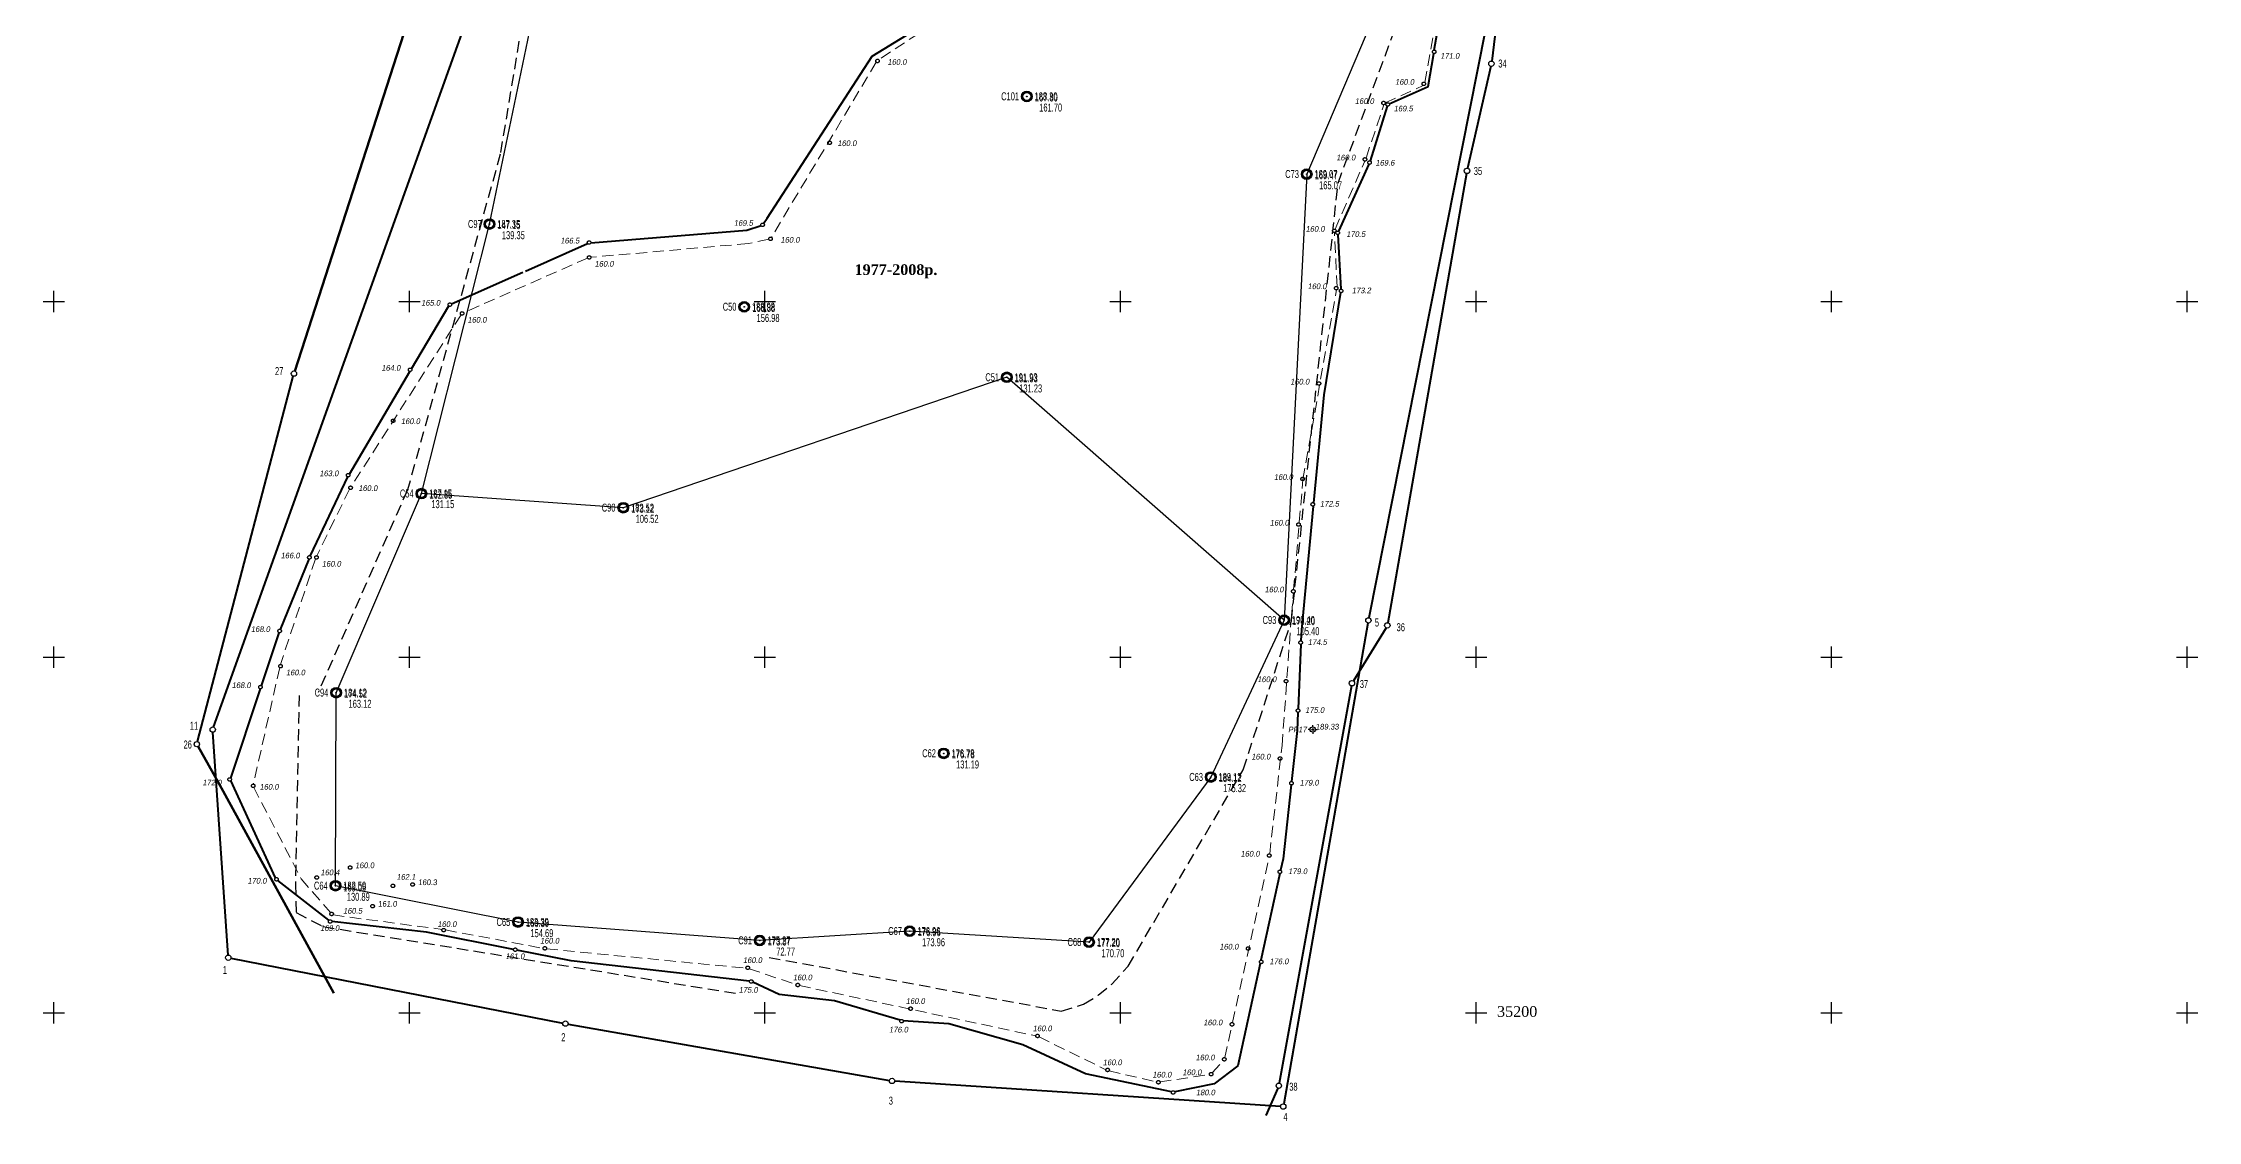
# Model space of a CAD drawing. Header units: millimetres. Extents: x 3233194 to 6468300, y 5635139 to 11269398.
# Drawn here: x 3233194 to 3234406, y 5635139 to 5635745 of the extents above; entities that cross this region are included whole.
import ezdxf
from ezdxf.enums import TextEntityAlignment as Align

# ---------------------------------------------------------------- set-up
doc = ezdxf.new("R2010")
doc.units = ezdxf.units.MM
doc.header["$LTSCALE"] = 2
doc.header["$PDMODE"] = 32
doc.header["$PDSIZE"] = 0.3
doc.linetypes.add('DASHED2', pattern=[9.524999999999999, 6.35, -3.175])
doc.linetypes.add('HIDDEN2', pattern=[4.762499999999999, 3.175, -1.5875])
for name, color, linetype in [('ввскр.бровка', 7, 'Continuous'), ('ВЫСОТЫ', 7, 'Continuous'), ('Гірничий відвід', 7, 'Continuous'), ('ИМЕНА', 7, 'Continuous'), ('Контур запасів', 7, 'Continuous'), ('КОНТУРА_СМЕЖЕСТВ', 7, 'Continuous'), ('кресты', 7, 'Continuous'), ('нвскр.бровка', 7, 'Continuous'), ('ндб', 7, 'Continuous'), ('ОШИБКИ', 7, 'Continuous'), ('ПИКЕТЫ', 7, 'Continuous'), ('ПРОМЫШЛЕННЫЕ', 7, 'Continuous'), ('ПУНКТЫ', 7, 'Continuous'), ('ТОКА_СТ', 1, 'Continuous')]:
    doc.layers.add(name, color=color, linetype=linetype)
doc.layers.add('н.бровка', color=7, linetype='HIDDEN2', lineweight=20)
doc.styles.add('grad', font='grad.shx')
doc.styles.add('universw', font='universw.shx', dxfattribs={"oblique": 10})
doc.styles.add('user', font='symeteo.shx', dxfattribs={"height": 2.5})

# ---------------------------------------------------------------- blocks, each defined once
blk = doc.blocks.new('piket')
at = {"layer": 'ПИКЕТЫ', "linetype": 'Continuous'}
h = blk.add_hatch(color=7, dxfattribs=at)
edge = h.paths.add_edge_path()
edge.add_arc((0, 0), 0.3, 0, 360)
at = {"layer": 'ПИКЕТЫ', "color": 7, "linetype": 'Continuous'}
blk.add_circle((0, 0), 0.3, dxfattribs=at)
at = {"layer": 'ВЫСОТЫ', "style": 'universw', "oblique": 6}
blk.add_attdef('H', (1.878690616227686, -0.2266669999808073), '', height=2, dxfattribs=at)
at = {"layer": 'ИМЕНА', "style": 'universw', "oblique": 10}
blk.add_attdef('NAME', text='', height=2, dxfattribs=at).set_placement((0, 2.372062510810792), align=Align.CENTER)
at = {"layer": 'ТОКА_СТ', "style": 'universw', "oblique": 6, "flags": 1}
blk.add_attdef('POINT', text='', height=2, dxfattribs=at).set_placement((0, -2.787347676232457), align=Align.CENTER)
blk = doc.blocks.new('89_1')
h = blk.add_hatch(color=256)
h.paths.add_polyline_path([(-1.5, 0, 1), (1.5, 0, 1)])
h.paths.add_polyline_path([(1.1, 0, -1), (-1.1, 0, -1)], flags=16)
h.paths.add_polyline_path([(0.06219509384926566, 0, -1), (-0.06219509384926566, 0, -1)], flags=0)
for radius in [1.5, 1.1, 0.06219509384926566]:
    blk.add_circle((0, 0), radius)
at = {"color": 7, "linetype": 'Continuous', "style": 'user', "flags": 8}
blk.add_attdef('ddddd', (2.533005898833453, -1.136397414355253), '', height=2.5, dxfattribs=at)
at = {"color": 7, "linetype": 'Continuous', "style": 'grad', "oblique": 10, "width": 0.7}
for tag, p in [('P37', (6.481768247015047, 0.1634773770626978)), ('P4', (6.45010695508315, -2.939076767124341))]:
    blk.add_attdef(tag, text='', height=2.5, dxfattribs=at).set_placement(p, align=Align.CENTER)
blk = doc.blocks.new('POINTINV')
at = {"layer": 'ПУНКТЫ', "color": 0, "linetype": 'Continuous'}
blk.add_point((0, 0), dxfattribs=at)
at = {"layer": 'ВЫСОТЫ', "color": 0, "style": 'grad', "width": 0.7}
blk.add_attdef('POINT_H', (1.6, -0.8), '', height=1.65, dxfattribs=at)
at = {"layer": 'ИМЕНА', "color": 0, "style": 'grad', "width": 0.7}
blk.add_attdef('POINT_NAM', text='', height=1.65, dxfattribs=at).set_placement((-1.6, -0.8), align=Align.RIGHT)
at = {"layer": 'ОШИБКИ', "color": 0, "linetype": 'Continuous', "style": 'grad', "width": 0.7, "flags": 1}
blk.add_attdef('POINT_MX', text='', height=1.65, dxfattribs=at).set_placement((-4.2077, 4.453385), align=Align.RIGHT)
blk.add_attdef('POINT_MY', (2.8923, 4.253385), '', height=1.65, dxfattribs=at)
blk = doc.blocks.new('5_1')
at = {"linetype": 'Continuous'}
h = blk.add_hatch(color=7, dxfattribs=at)
edge = h.paths.add_edge_path()
edge.add_arc((0, 0), 0.0587597610191859, 0, 360)
at = {"color": 7, "linetype": 'Continuous'}
for p, q in [((-0.75, 0), (-1.25, 0)), ((0, 0.75), (0, 1.25)), ((0.75, 0), (1.25, 0)), ((0, -0.75), (0, -1.25))]:
    blk.add_line(p, q, dxfattribs=at)
for radius in [0.75, 0.0587597610191859]:
    blk.add_circle((0, 0), radius, dxfattribs=at)
at = {"color": 7, "linetype": 'Continuous', "style": 'grad', "oblique": 10, "width": 0.7}
blk.add_attdef('P37', text='', height=2.5, dxfattribs=at).set_placement((-2, 0), align=Align.MIDDLE_RIGHT)
at = {"color": 7, "linetype": 'Continuous', "style": 'user', "flags": 8}
blk.add_attdef('ddddd', text='', height=2.5, dxfattribs=at).set_placement((2, 0), align=Align.MIDDLE_LEFT)
at = {"color": 7, "linetype": 'Continuous', "style": 'grad', "oblique": 10, "width": 0.7}
blk.add_attdef('P4', (2, 0.7), '', height=2.5, dxfattribs=at)
blk.add_attdef('P69', text='', height=2.5, dxfattribs=at).set_placement((2, -0.7), align=Align.TOP_LEFT)

msp = doc.modelspace()

# ---------------------------------------------------------------- linework, layer by layer
at = {"color": 2, "linetype": 'HIDDEN2'}
for points in [[(3233602.389141192, 5635231.121329069), (3233766.679267887, 5635200.962333301), (3233779.224795338, 5635204.755326961), (3233787.485162497, 5635209.806049008), (3233795.162831666, 5635216.11984106), (3233804.285866401, 5635226.185006667), (3233869.025672165, 5635336.721771319), (3233896.10758176, 5635420.372393845), (3233922.351750106, 5635666.701759057), (3233987.118543823, 5635841.789115991), (3233945.438584025, 5636045.76920981), (3233869.257595357, 5636201.163321437), (3233677.174623585, 5636165.027018717), (3233523.866161782, 5636171.305236797), (3233479.313427532, 5636035.2391009), (3233471.284261063, 5635905.060095346), (3233461.702076208, 5635783.354453341), (3233459.884622032, 5635761.763412269)], [(3233467.931306575, 5635784.063037229), (3233451.094838815, 5635682.929745299), (3233398.97678448, 5635494.142288421), (3233348.701110645, 5635380.096080979)], [(3233338.014167907, 5635378.528787012), (3233335.922885414, 5635272.367920046), (3233336.336517899, 5635256.360204813), (3233351.537963279, 5635248.46440367), (3233584.022178549, 5635210.883452757)]]:
    msp.add_lwpolyline(points, dxfattribs=at)
at = {"layer": 'ввскр.бровка', "color": 7, "linetype": 'Continuous', "lineweight": 40}
for p, q in [((3233950.029101857, 5635709.975054427), (3233940.361443179, 5635679.162778893)), ((3233939.684337002, 5635677.310086168), (3233922.563024189, 5635639.597233819)), ((3233922.264878687, 5635637.72069858), (3233923.838612617, 5635606.986015189))]:
    msp.add_line(p, q, dxfattribs=at)
at = {"layer": 'ввскр.бровка', "color": 7, "linetype": 'Continuous'}
msp.add_line((3233592.205713077, 5635217.706886119), (3233592.209330675, 5635217.710503717), dxfattribs=at)
at = {"layer": 'ввскр.бровка', "color": 7, "linetype": 'Continuous', "lineweight": 40}
for points in [[(3233976.509830639, 5635741.518420933), (3233983.484858614, 5635782.036737722)], [(3233599.280337012, 5635644.02589734), (3233601.34738901, 5635646.886051217), (3233660.228969957, 5635738.04119227), (3233714.792337476, 5635771.654518526)], [(3233951.204261637, 5635711.321981885), (3233972.981672705, 5635721.023159645), (3233976.176654649, 5635739.582983488)], [(3233502.072591479, 5635633.142259696), (3233589.770790174, 5635640.154232309), (3233597.796713582, 5635642.828343155)], [(3233465.267156044, 5635617.201363881), (3233500.249557865, 5635632.760459633)], [(3233423.702543126, 5635598.7147032), (3233463.815828791, 5635616.555858184)], [(3233401.250901644, 5635562.202417974), (3233422.140473797, 5635597.573920891)], [(3233923.779733078, 5635605.083839186), (3233914.458648643, 5635547.656350854), (3233908.617716162, 5635486.840536901)], [(3233366.302667194, 5635503.025927059), (3233400.355409531, 5635560.686115887)], [(3233344.335953908, 5635456.975688857), (3233344.423277968, 5635457.191045297), (3233365.410479442, 5635501.39200534)], [(3233908.444922849, 5635485.041412188), (3233901.749150203, 5635415.324998776), (3233901.489961416, 5635409.191005636)], [(3233327.550004642, 5635415.578595259), (3233343.609990059, 5635455.185334738)], [(3233316.895621319, 5635383.926368723), (3233326.86825183, 5635413.758813059)], [(3233901.409802895, 5635407.293964405), (3233899.873693864, 5635370.94022255)], [(3233299.543485247, 5635332.018636561), (3233316.319665099, 5635382.203434952)], [(3233899.790234822, 5635368.965070799), (3233899.363053408, 5635358.855343863), (3233896.231472198, 5635330.094277012)], [(3233324.683799242, 5635275.872506812), (3233299.686103034, 5635330.578417671)], [(3233896.017479515, 5635328.128925504), (3233891.498160696, 5635286.622599485), (3233890.083821143, 5635280.162248101)], [(3233354.701789143, 5635251.99158796), (3233325.97076752, 5635274.382173741)], [(3233889.673615828, 5635278.288532229), (3233879.009417455, 5635229.577125876)], [(3233458.606646898, 5635235.623259835), (3233409.667783699, 5635245.318176609), (3233356.427297886, 5635251.419311328)], [(3233591.376691747, 5635217.805019909), (3233491.081219443, 5635229.189962094), (3233460.543914912, 5635235.239481976)], [(3233878.613995749, 5635227.770937849), (3233866.007919614, 5635170.189516759), (3233852.731971372, 5635160.00573316), (3233830.512152912, 5635155.4750153)], [(3233676.082415589, 5635195.855431721), (3233639.098640442, 5635206.74661718), (3233608.103908811, 5635210.310070436), (3233593.258489813, 5635217.217069816)], [(3233828.657458373, 5635155.495463719), (3233780.273114248, 5635165.723702932), (3233745.010738131, 5635181.985006922), (3233703.489383688, 5635193.698971072), (3233677.811160619, 5635195.5376814)]]:
    msp.add_lwpolyline(points, dxfattribs=at)
at = {"layer": 'Гірничий відвід', "color": 7, "linetype": 'Continuous', "lineweight": 40}
for p, q in [((3233299.656592816, 5635230.691885709), (3233486.329407184, 5635194.191114292)), ((3233489.291900135, 5635193.64149246), (3233670.009099865, 5635161.915507541))]:
    msp.add_line(p, q, dxfattribs=at)
for points in [[(3233289.930716482, 5635360.716466695), (3233466.873283518, 5635855.061533306)], [(3234014.013981507, 5635796.815175939), (3233939.732018493, 5635422.17782406)], [(3233939.178929862, 5635419.216023143), (3233891.777070138, 5635148.737976857)], [(3233298.075444373, 5635232.484098843), (3233289.525555627, 5635357.794901157)], [(3233890.013623321, 5635147.352398936), (3233672.996376679, 5635161.556601064)]]:
    msp.add_lwpolyline(points, dxfattribs=at)
at = {"layer": 'Контур запасів', "color": 5, "linetype": 'Continuous'}
for points in [[(3233531.115459663, 5636161.136550733), (3233677.57, 5636160.94), (3233863.616122911, 5636186.104652562), (3233938.344098662, 5636043.123616498), (3233976.254037353, 5635840.160218571), (3233904.733172632, 5635671.708244042), (3233892.0233493, 5635420.863450372), (3233850.766776215, 5635332.581951497), (3233782.315924779, 5635239.745182717), (3233681.438426465, 5635245.908236194), (3233597.073182608, 5635240.683295753), (3233461.145413111, 5635251.016224787), (3233358.467378192, 5635271.450762753), (3233358.82819023, 5635380.033725357), (3233406.759092812, 5635492.025158883), (3233445.079300258, 5635643.62685739), (3233474.096214982, 5635783.183553406), (3233485.442681569, 5635905.91316383), (3233500.559733836, 5636033.67686909), (3233531.115459663, 5636161.136550733)], [(3233892.0233493, 5635420.863450372), (3233736.060716284, 5635557.437375668), (3233520.327161773, 5635484.078421276), (3233406.759092812, 5635492.025158883)]]:
    msp.add_lwpolyline(points, dxfattribs=at)
at = {"layer": 'КОНТУРА_СМЕЖЕСТВ', "color": 2, "linetype": 'Continuous', "lineweight": 50}
for points in [[(3233335.573083238, 5635560.973658852), (3233416.086916761, 5635810.236341148)], [(3233357.440580351, 5635211.106278881), (3233293.23, 5635328.46), (3233281.210469593, 5635349.757929663)]]:
    msp.add_lwpolyline(points, dxfattribs=at)
at = {"layer": 'КОНТУРА_СМЕЖЕСТВ', "color": 7, "linetype": 'Continuous', "lineweight": 40}
for points in [[(3233335.573083238, 5635560.973658852), (3233416.086916761, 5635810.236341148)], [(3234015.550139002, 5635791.724181224), (3234008.769860998, 5635735.335818776)], [(3234008.256391488, 5635732.370806633), (3233995.233608512, 5635675.019193367)], [(3233994.639651571, 5635672.066071941), (3233950.307299699, 5635419.381539845)], [(3233280.851948407, 5635352.527374079), (3233318.6, 5635496.56), (3233334.727960439, 5635558.082649815)], [(3233280.851948407, 5635352.527374079), (3233318.6, 5635496.56), (3233334.727960439, 5635558.082649815)], [(3233949.351034397, 5635416.572644931), (3233930.988091089, 5635386.654031239)], [(3233929.930676724, 5635383.887674542), (3233889.329323276, 5635160.422325458)], [(3233929.930676724, 5635383.887674542), (3233889.329323276, 5635160.422325458)], [(3233357.440580351, 5635211.106278881), (3233293.23, 5635328.46), (3233281.210469593, 5635349.757929663)], [(3233888.454770216, 5635157.560318625), (3233881.722854567, 5635142.214248617)]]:
    msp.add_lwpolyline(points, dxfattribs=at)
at = {"layer": 'КОНТУРА_СМЕЖЕСТВ', "color": 7, "linetype": 'Continuous', "lineweight": 30}
for points in [[(3234015.550139002, 5635791.724181224), (3234008.769860998, 5635735.335818776)], [(3233994.639651571, 5635672.066071941), (3233950.307299699, 5635419.381539845)]]:
    msp.add_lwpolyline(points, dxfattribs=at)
at = {"layer": 'КОНТУРА_СМЕЖЕСТВ', "color": 2, "linetype": 'Continuous', "lineweight": 30}
for points in [[(3234008.256391488, 5635732.370806633), (3233995.233608512, 5635675.019193367)], [(3233949.351034397, 5635416.572644931), (3233930.988091089, 5635386.654031239)], [(3233888.454770216, 5635157.560318625), (3233881.722854567, 5635142.214248617)]]:
    msp.add_lwpolyline(points, dxfattribs=at)
at = {"layer": 'кресты', "color": 7}
msp.add_line((3233979.226958483, 5635621.368571455), (3233979.224566466, 5635621.368919429), dxfattribs=at)
at = {"layer": 'кресты', "color": 7, "linetype": 'Continuous'}
for p, q in [((3233194, 5635600), (3233206, 5635600)), ((3233200, 5635594), (3233200, 5635606)), ((3233394, 5635600), (3233406, 5635600)), ((3233400, 5635594), (3233400, 5635606)), ((3233594, 5635600), (3233606, 5635600)), ((3233600, 5635594), (3233600, 5635606)), ((3233794, 5635600), (3233806, 5635600)), ((3233800, 5635594), (3233800, 5635606)), ((3233994, 5635600), (3234006, 5635600)), ((3234000, 5635594), (3234000, 5635606)), ((3234194, 5635600), (3234206, 5635600)), ((3234200, 5635594), (3234200, 5635606)), ((3234394, 5635600), (3234406, 5635600)), ((3234400, 5635594), (3234400, 5635606)), ((3233200, 5635394), (3233200, 5635406)), ((3233400, 5635394), (3233400, 5635406)), ((3233600, 5635394), (3233600, 5635406)), ((3233800, 5635394), (3233800, 5635406)), ((3234000, 5635394), (3234000, 5635406)), ((3234200, 5635394), (3234200, 5635406)), ((3234400, 5635394), (3234400, 5635406)), ((3233194, 5635400), (3233206, 5635400)), ((3233394, 5635400), (3233406, 5635400)), ((3233594, 5635400), (3233606, 5635400)), ((3233794, 5635400), (3233806, 5635400)), ((3233994, 5635400), (3234006, 5635400)), ((3234194, 5635400), (3234206, 5635400)), ((3234394, 5635400), (3234406, 5635400)), ((3233194, 5635200), (3233206, 5635200)), ((3233200, 5635194), (3233200, 5635206)), ((3233394, 5635200), (3233406, 5635200)), ((3233400, 5635194), (3233400, 5635206)), ((3233594, 5635200), (3233606, 5635200)), ((3233600, 5635194), (3233600, 5635206)), ((3233794, 5635200), (3233806, 5635200)), ((3233800, 5635194), (3233800, 5635206)), ((3233994, 5635200), (3234006, 5635200)), ((3234000, 5635194), (3234000, 5635206)), ((3234194, 5635200), (3234206, 5635200)), ((3234200, 5635194), (3234200, 5635206)), ((3234394, 5635200), (3234406, 5635200)), ((3234400, 5635194), (3234400, 5635206))]:
    msp.add_line(p, q, dxfattribs=at)
at = {"layer": 'кресты', "color": 7, "linetype": 'Continuous', "lineweight": 40}
msp.add_line((3233518.492445914, 5635486.451987731), (3233518.438375779, 5635486.128656963), dxfattribs=at)
at = {"layer": 'кресты', "color": 7, "linetype": 'DASHED2', "lineweight": 20}
msp.add_point((3233908.199244855, 5635359.241021093, 189.33), dxfattribs=at)
at = {"layer": 'нвскр.бровка', "color": 7, "linetype": 'HIDDEN2', "lineweight": 20}
msp.add_lwpolyline([(3233858.593224166, 5635174.784219638), (3233862.53003765, 5635192.514964446)], dxfattribs=at)
at = {"layer": 'нвскр.бровка', "color": 7}
for centre in [(3234008.59, 5635733.84), (3233994.9, 5635673.55), (3233335.11, 5635559.54), (3233939.439, 5635420.7), (3233950.077361999, 5635417.892596447), (3233930.2, 5635385.37), (3233280.47, 5635351.07), (3233289.423, 5635359.298), (3233298.178, 5635230.981), (3233487.808, 5635193.902000001), (3233671.493, 5635161.655), (3233889.06, 5635158.94), (3233891.517, 5635147.254)]:
    msp.add_circle(centre, 1.506593438625289, dxfattribs=at)
at = {"layer": 'ндб', "color": 7, "linetype": 'HIDDEN2', "lineweight": 20}
for points in [[(3233971.156494601, 5635723.318439164), (3233984.094179201, 5635794.09419544)], [(3233718.364472649, 5635771.8058021), (3233664.01863377, 5635736.100477078)], [(3233662.643020523, 5635734.680396853), (3233603.675964027, 5635636.161168993)], [(3233948.953182198, 5635711.871895606), (3233970.229302898, 5635721.593306966)], [(3233938.11049494, 5635680.78937248), (3233948.16991703, 5635710.768197903)], [(3233920.652188823, 5635640.761757882), (3233937.42659702, 5635679.018884121)], [(3233602.188912718, 5635635.177175863), (3233590.672438106, 5635632.683104856), (3233502.146390324, 5635624.953447632)], [(3233921.809648751, 5635608.38974657), (3233920.333918017, 5635638.871557857)], [(3233500.240474897, 5635624.513253846), (3233430.581806299, 5635593.755913326)], [(3233897.38509581, 5635438.024070519), (3233902.600576812, 5635500.03052635), (3233921.535913142, 5635606.845591951)], [(3233429.103441465, 5635592.565185312), (3233367.419918424, 5635496.199086471)], [(3233366.399836164, 5635494.50831446), (3233347.976610194, 5635457.091973832)], [(3233347.241909925, 5635455.285629859), (3233327.558401817, 5635395.95878416)], [(3233883.901598146, 5635289.379459245), (3233890.890833074, 5635350.385000148), (3233896.160568137, 5635423.465754422), (3233897.220156385, 5635436.063118274)], [(3233327.066816082, 5635394.115458279), (3233312.2639797, 5635328.642072796)], [(3233312.467238058, 5635326.709996764), (3233339.175733721, 5635275.325323845), (3233355.698270837, 5635256.366614162)], [(3233862.958462602, 5635194.444518269), (3233883.6043601, 5635287.430162972)], [(3233357.095660921, 5635254.998194752), (3233418.404371524, 5635246.885182872)], [(3233420.290941511, 5635246.593375582), (3233475.241665701, 5635236.254486588)], [(3233477.186991356, 5635236.000612259), (3233589.389321627, 5635225.037337269)], [(3233591.184790206, 5635224.799750849), (3233617.507392817, 5635215.909014982)], [(3233619.402563802, 5635215.346961675), (3233752.353427827, 5635187.018989088)], [(3233754.171222122, 5635186.408611147), (3233791.756656954, 5635167.956077614)], [(3233851.618170368, 5635166.18972226), (3233857.723325659, 5635173.079303232)], [(3233793.539242572, 5635167.264621712), (3233820.332160429, 5635161.127422559)], [(3233822.272922666, 5635161.05634251), (3233849.985382313, 5635165.30021676)]]:
    msp.add_lwpolyline(points, dxfattribs=at)
at = {"layer": 'ПИКЕТЫ', "linetype": 'HIDDEN2'}
for centre in [(3233976.455650848, 5635740.531351694), (3233663.332618415, 5635735.388701787), (3233970.573741942, 5635722.519915232), (3233947.973858166, 5635711.737115884), (3233950.29838117, 5635710.926227273), (3233636.405195832, 5635689.356098733), (3233937.510278316, 5635680.003891012), (3233940.085933609, 5635678.213391929), (3233598.702820943, 5635643.223578), (3233501.09310914, 5635633.275884097), (3233603.168085035, 5635635.313053397), (3233920.254129624, 5635639.856887722), (3233922.144074114, 5635638.701844537), (3233501.161078725, 5635624.873433973), (3233921.339354497, 5635607.585274928), (3233924.077011066, 5635606.026636583), (3233422.800814372, 5635598.309578051), (3233429.669251044, 5635593.375802764), (3233400.416188056, 5635561.672800792), (3233911.627651013, 5635553.94357616), (3233390.896687485, 5635532.986701904), (3233365.564401909, 5635502.36850368), (3233902.449464987, 5635500.286789454), (3233366.9520131, 5635495.328278949), (3233908.132450144, 5635485.979283149), (3233900.143526413, 5635474.606044801), (3233343.778266723, 5635456.15946209), (3233347.760266762, 5635456.127382389), (3233897.207534146, 5635437.051592762), (3233327.038648013, 5635414.732571896), (3233901.334661681, 5635408.214725387), (3233327.563390826, 5635394.970241676), (3233316.237660016, 5635383.188582808), (3233893.096970654, 5635386.523267413), (3233899.845868466, 5635369.952059163), (3233889.729265174, 5635343.016945248), (3233298.944574936, 5635331.232158608), (3233312.183086315, 5635327.656833032), (3233896.136292039, 5635329.110314681), (3233366.677558754, 5635281.673651597), (3233883.681592591, 5635288.415696469), (3233889.644533292, 5635279.276659417), (3233325.260028893, 5635275.069263062), (3233347.890112337, 5635276.074138426), (3233390.769778366, 5635271.370714595), (3233401.842996039, 5635272.124656015), (3233356.295760221, 5635255.579056184), (3233379.355522875, 5635259.948711123), (3233355.442209672, 5635251.336592867), (3233419.308336937, 5635246.485073308), (3233459.584328935, 5635235.477044361), (3233476.230206729, 5635236.249216983), (3233871.784235501, 5635236.132680434), (3233590.339067983, 5635225.311605372), (3233592.339765473, 5635217.582017373), (3233879.153710548, 5635228.599158271), (3233618.449682679, 5635215.610132149), (3233676.864966363, 5635195.25139909), (3233681.937206487, 5635202.297850568), (3233862.721155438, 5635193.484869145), (3233753.338989627, 5635186.942118603), (3233858.378950324, 5635173.819166348), (3233792.738944347, 5635167.844935319), (3233821.295759277, 5635160.906700125), (3233850.962545702, 5635165.449859144), (3233829.581032029, 5635155.142968565)]:
    msp.add_circle(centre, 0.9885550730003343, dxfattribs=at)

# ---------------------------------------------------------------- block references
at = {"layer": 'ПИКЕТЫ', "color": 4}
ref = msp.add_blockref('piket', (3233908.14, 5635359.32, 189.33), dxfattribs=dict(at, xscale=1.6, yscale=1.6, zscale=1.6))
ref.add_attrib('H', '189.33', (3233909.74, 5635359.32, -113.598), dxfattribs={"layer": 'ВЫСОТЫ', "height": 3.200000000000001, "style": 'universw', "oblique": 6})
at = {"layer": 'ПРОМЫШЛЕННЫЕ', "color": 7, "linetype": 'Continuous', "xscale": 2, "yscale": 2, "zscale": 2, "rotation": 353.291126940981}
for p in [(3233747.30516635, 5635715.433223548), (3233904.733172632, 5635671.708244042), (3233445.079300258, 5635643.62685739), (3233588.353121178, 5635597.075162148), (3233736.060716284, 5635557.437375668), (3233406.759092812, 5635492.025158883), (3233520.327161773, 5635484.078421276), (3233892.0233493, 5635420.863450372), (3233358.82819023, 5635380.033725357), (3233700.559723015, 5635345.892996714), (3233850.766776215, 5635332.581951497), (3233358.467378192, 5635271.450762753), (3233461.145413111, 5635251.016224787), (3233597.073182608, 5635240.683295753), (3233681.438426465, 5635245.908236194), (3233782.315924779, 5635239.745182717)]:
    msp.add_blockref('89_1', p, dxfattribs=at)
at = {"layer": 'ПУНКТЫ', "color": 7, "linetype": 'Continuous', "xscale": 2.727815320212315, "yscale": 2.727815320212315, "zscale": 2.727815320212315}
for p, values in [((3233747.307950551, 5635715.421000703), {'POINT_NAM': 'C101', 'POINT_H': '188.30'}), ((3233904.733418176, 5635671.710283661), {'POINT_NAM': 'C73', 'POINT_H': '189.07'}), ((3233445.080748065, 5635643.62096847), {'POINT_NAM': 'C97', 'POINT_H': '187.35'}), ((3233588.354443721, 5635597.07290037), {'POINT_NAM': 'C50', 'POINT_H': '188.98'}), ((3233736.063967554, 5635557.430388931), {'POINT_NAM': 'C51', 'POINT_H': '191.93'}), ((3233406.764037534, 5635492.017248179), {'POINT_NAM': 'C54', 'POINT_H': '187.15'}), ((3233520.320733086, 5635484.073508988), {'POINT_NAM': 'C90', 'POINT_H': '182.52'}), ((3233892.014736151, 5635420.864236007), {'POINT_NAM': 'C93', 'POINT_H': '190.40'}), ((3233358.824447539, 5635380.039701599), {'POINT_NAM': 'C94', 'POINT_H': '184.12'}), ((3233700.557357136, 5635345.909618635), {'POINT_NAM': 'C62', 'POINT_H': '176.78'}), ((3233850.770544336, 5635332.581694088), {'POINT_NAM': 'C63', 'POINT_H': '189.12'}), ((3233358.452084863, 5635271.428948993), {'POINT_NAM': 'C64', 'POINT_H': '182.59'}), ((3233461.14044995, 5635251.01050712), {'POINT_NAM': 'C65', 'POINT_H': '183.39'}), ((3233597.077073051, 5635240.67471246), {'POINT_NAM': 'C91', 'POINT_H': '175.27'}), ((3233681.440675348, 5635245.905669641), {'POINT_NAM': 'C67', 'POINT_H': '176.96'}), ((3233782.310182526, 5635239.731566744), {'POINT_NAM': 'C68', 'POINT_H': '177.20'})]:
    msp.add_blockref('POINTINV', p, dxfattribs=at).add_auto_attribs(values)
at = {"layer": 'ПУНКТЫ', "color": 7, "linetype": 'Continuous', "xscale": 2, "yscale": 2, "zscale": 2, "rotation": 0.982932777762484}
msp.add_blockref('5_1', (3233908.14, 5635359.32, 189.33), dxfattribs=at)

# ---------------------------------------------------------------- texts
at = {"layer": 'ввскр.бровка', "color": 7, "linetype": 'Continuous', "insert": (3234011.775646937, 5635203.704734326), "char_height": 6, "width": 23.85, "attachment_point": 1}
msp.add_mtext('{\\fTimes New Roman|b0|i0|c0|p18;35200}', dxfattribs=at)
at = {"layer": 'ВЫСОТЫ', "style": 'universw', "oblique": 10}
for tag, p in [('171.0', (3233985.223345503, 5635736.606339216, 327.28)), ('160.0', (3233674.295916839, 5635733.203110986, 327.28)), ('160.0', (3233959.787731199, 5635721.960083708, 167.06)), ('160.0', (3233937.187847423, 5635711.177284361, 167.06)), ('169.5', (3233959.066075825, 5635707.001214796, 327.28)), ('160.0', (3233646.143548273, 5635687.489346612, 327.28)), ('160.0', (3233926.724267573, 5635679.444059488, 167.06)), ('169.6', (3233948.761377321, 5635676.525747861, 327.28)), ('169.5', (3233587.9168102, 5635642.663746477, 167.06)), ('160.0', (3233909.468118881, 5635639.297056199, 167.06)), ('166.5', (3233490.307098397, 5635632.716052574, 167.06)), ('160.0', (3233614.13138346, 5635633.127462597, 327.28)), ('170.5', (3233932.348537687, 5635636.388630354, 327.28)), ('160.0', (3233509.567810575, 5635619.679898579, 327.28)), ('160.0', (3233910.553343754, 5635607.025443405, 167.06)), ('173.2', (3233935.499418729, 5635604.701387797, 327.28)), ('165.0', (3233412.014803629, 5635597.749746528, 167.06)), ('160.0', (3233438.075982894, 5635588.18226737, 327.28)), ('164.0', (3233389.630177313, 5635561.112969269, 167.06)), ('160.0', (3233900.84164027, 5635553.383744637, 167.06)), ('160.0', (3233400.635039925, 5635531.119949783, 327.28)), ('163.0', (3233354.778391166, 5635501.808672156, 167.06)), ('160.0', (3233891.663454243, 5635499.72695793, 167.06)), ('160.0', (3233376.690365541, 5635493.461526828, 327.28)), ('172.5', (3233917.527858536, 5635484.682175953, 167.06)), ('160.0', (3233889.35751567, 5635474.046213278, 167.06)), ('166.0', (3233332.99225598, 5635455.599630566, 167.06)), ('160.0', (3233356.166998612, 5635450.933846995, 327.28)), ('160.0', (3233886.421523403, 5635436.491761238, 167.06)), ('168.0', (3233316.25263727, 5635414.172740373, 167.06)), ('174.5', (3233910.730070072, 5635406.917618191, 167.06)), ('160.0', (3233335.970122676, 5635389.776706282, 327.28)), ('160.0', (3233882.310959911, 5635385.96343589, 167.06)), ('168.0', (3233305.451649273, 5635382.628751284, 167.06)), ('175.0', (3233909.241276857, 5635368.654951966, 167.06)), ('160.0', (3233878.943254431, 5635342.457113725, 167.06)), ('172.0', (3233288.972791621, 5635327.881936505, 182.58)), ('160.0', (3233321.128401523, 5635325.484440233, 327.28)), ('179.0', (3233906.136522674, 5635327.813207485, 167.06)), ('160.0', (3233872.895581848, 5635287.855864946, 167.06)), ('160.4', (3233355.378690061, 5635277.350251457, 160.37)), ('179.0', (3233899.644763927, 5635277.979552221, 167.06)), ('170.0', (3233314.35568205, 5635272.655194865, 182.58)), ('162.1', (3233398.136112729, 5635274.785206014, 162.14)), ('160.5', (3233368.127970657, 5635255.726521283, 160.48)), ('169.0', (3233355.209615304, 5635246.007492747, 182.58)), ('160.0', (3233421.164188607, 5635248.204661413, 182.58)), ('161.0', (3233459.351734568, 5635230.147944241, 182.58)), ('160.0', (3233478.906328012, 5635238.912600096, 167.06)), ('160.0', (3233593.015189266, 5635227.974988485, 167.06)), ('160.0', (3233860.998224758, 5635235.57284891, 167.06)), ('176.0', (3233889.153941183, 5635227.302051075, 167.06)), ('160.0', (3233621.125803963, 5635218.273515263, 167.06)), ('175.0', (3233590.602309047, 5635211.237285589, 167.06)), ('160.0', (3233684.61332777, 5635204.961233681, 167.06)), ('160.0', (3233851.935144695, 5635192.925037622, 167.06)), ('176.0', (3233675.127509936, 5635188.906667305, 167.06)), ('160.0', (3233756.01511091, 5635189.605501716, 167.06)), ('160.0', (3233795.41506563, 5635170.508318433, 167.06)), ('160.0', (3233847.592939581, 5635173.259334825, 167.06)), ('160.0', (3233823.28796149, 5635163.575946798, 167.06)), ('160.0', (3233840.176534959, 5635164.890027621, 167.06)), ('180.0', (3233847.791336914, 5635153.581614794, 167.06))]:
    msp.add_attdef(tag, text='', height=3.2, dxfattribs=at).set_placement(p, align=Align.CENTER)
at = {"layer": 'ВЫСОТЫ', "color": 0, "style": 'grad', "width": 0.7}
for tag, p in [('167.80', (3233751.855263359, 5635712.599235848)), ('169.47', (3233909.280730984, 5635668.888518806)), ('147.15', (3233449.628060873, 5635640.799203615)), ('168.88', (3233592.901756529, 5635594.251135514)), ('181.93', (3233740.611280362, 5635554.608624076)), ('162.85', (3233411.311350342, 5635489.195483323)), ('173.12', (3233524.868045893, 5635481.251744132)), ('174.20', (3233896.562048959, 5635418.042471152)), ('174.52', (3233363.371760346, 5635377.217936743)), ('176.78', (3233705.104669943, 5635343.087853779)), ('184.12', (3233855.317857144, 5635329.759929232)), ('169.09', (3233362.867924863, 5635268.222698574)), ('160.39', (3233465.687762758, 5635248.188742264)), ('176.96', (3233685.987988155, 5635243.083904785)), ('173.87', (3233601.624385858, 5635237.852947604)), ('177.20', (3233786.857495334, 5635236.909801888))]:
    msp.add_attdef(tag, p, '', height=4.500895278350319, dxfattribs=at)
at = {"layer": 'ВЫСОТЫ', "style": 'universw', "oblique": 6}
for tag, p in [('160.0', (3233369.605904986, 5635281.3273328, 159.97)), ('160.3', (3233404.895904986, 5635271.7973328, 160.33)), ('161.0', (3233382.345904986, 5635259.6773328, 161.02))]:
    msp.add_attdef(tag, p, '', height=3.2, dxfattribs=at)
at = {"layer": 'ИМЕНА', "color": 0, "style": 'grad', "width": 0.7}
for tag, p in [('34', (3234017.184384071, 5635731.682723337)), ('161.70', (3233767.16758049, 5635706.934963261)), ('165.07', (3233924.593048114, 5635663.224246219)), ('35', (3234003.412081602, 5635671.263995219)), ('139.35', (3233464.940378003, 5635635.134931028)), ('156.98', (3233608.214073659, 5635588.586862927)), ('27', (3233329.122197221, 5635558.668117343)), ('131.23', (3233755.923597493, 5635548.944351489)), ('131.15', (3233425.26299948, 5635483.844969336)), ('106.52', (3233540.180363024, 5635475.587471546)), ('105.40', (3233911.874366089, 5635412.378198565)), ('5', (3233945.421209846, 5635417.278003088)), ('36', (3233959.994260529, 5635414.604515756)), ('163.12', (3233378.684077477, 5635371.553664156)), ('37', (3233939.289479509, 5635382.645341346)), ('11', (3233281.210856467, 5635359.179555465)), ('26', (3233277.678674699, 5635348.638677189)), ('131.19', (3233720.416987074, 5635337.423581192)), ('175.32', (3233870.630174275, 5635324.095656645)), ('130.89', (3233377.718727107, 5635262.987054366)), ('154.69', (3233481.000079889, 5635242.524469677)), ('72.77', (3233616.936702989, 5635232.188675017)), ('173.96', (3233701.300305286, 5635237.419632198)), ('170.70', (3233802.169812464, 5635231.245529301)), ('1', (3233297.448703204, 5635221.788162747)), ('2', (3233487.804688797, 5635183.993085514)), ('38', (3233899.584268184, 5635156.173061621)), ('3', (3233671.992087509, 5635148.278694304)), ('4', (3233893.966893467, 5635139.16869728))]:
    msp.add_attdef(tag, text='', height=4.500895278350319, dxfattribs=at).set_placement(p, align=Align.RIGHT)
at = {"layer": 'ИМЕНА', "style": 'universw', "oblique": 10}
msp.add_attdef('PP17', text='', height=3.2, dxfattribs=at).set_placement((3233899.470833152, 5635357.694625434, 189.33), align=Align.CENTER)
at = {"layer": 'н.бровка', "color": 7, "linetype": 'HIDDEN2', "lineweight": 20, "insert": (3233650.426738605, 5635621.004333893), "char_height": 6, "width": 122.1959822974168, "attachment_point": 1}
msp.add_mtext('{\\fTimes New Roman|b1|i0|c204|p18;19\\fTimes New Roman|b1|i0|c0|p18;77\\fTimes New Roman|b1|i0|c204|p18;-2008р.}', dxfattribs=at)

doc.saveas('drawing.dxf')
